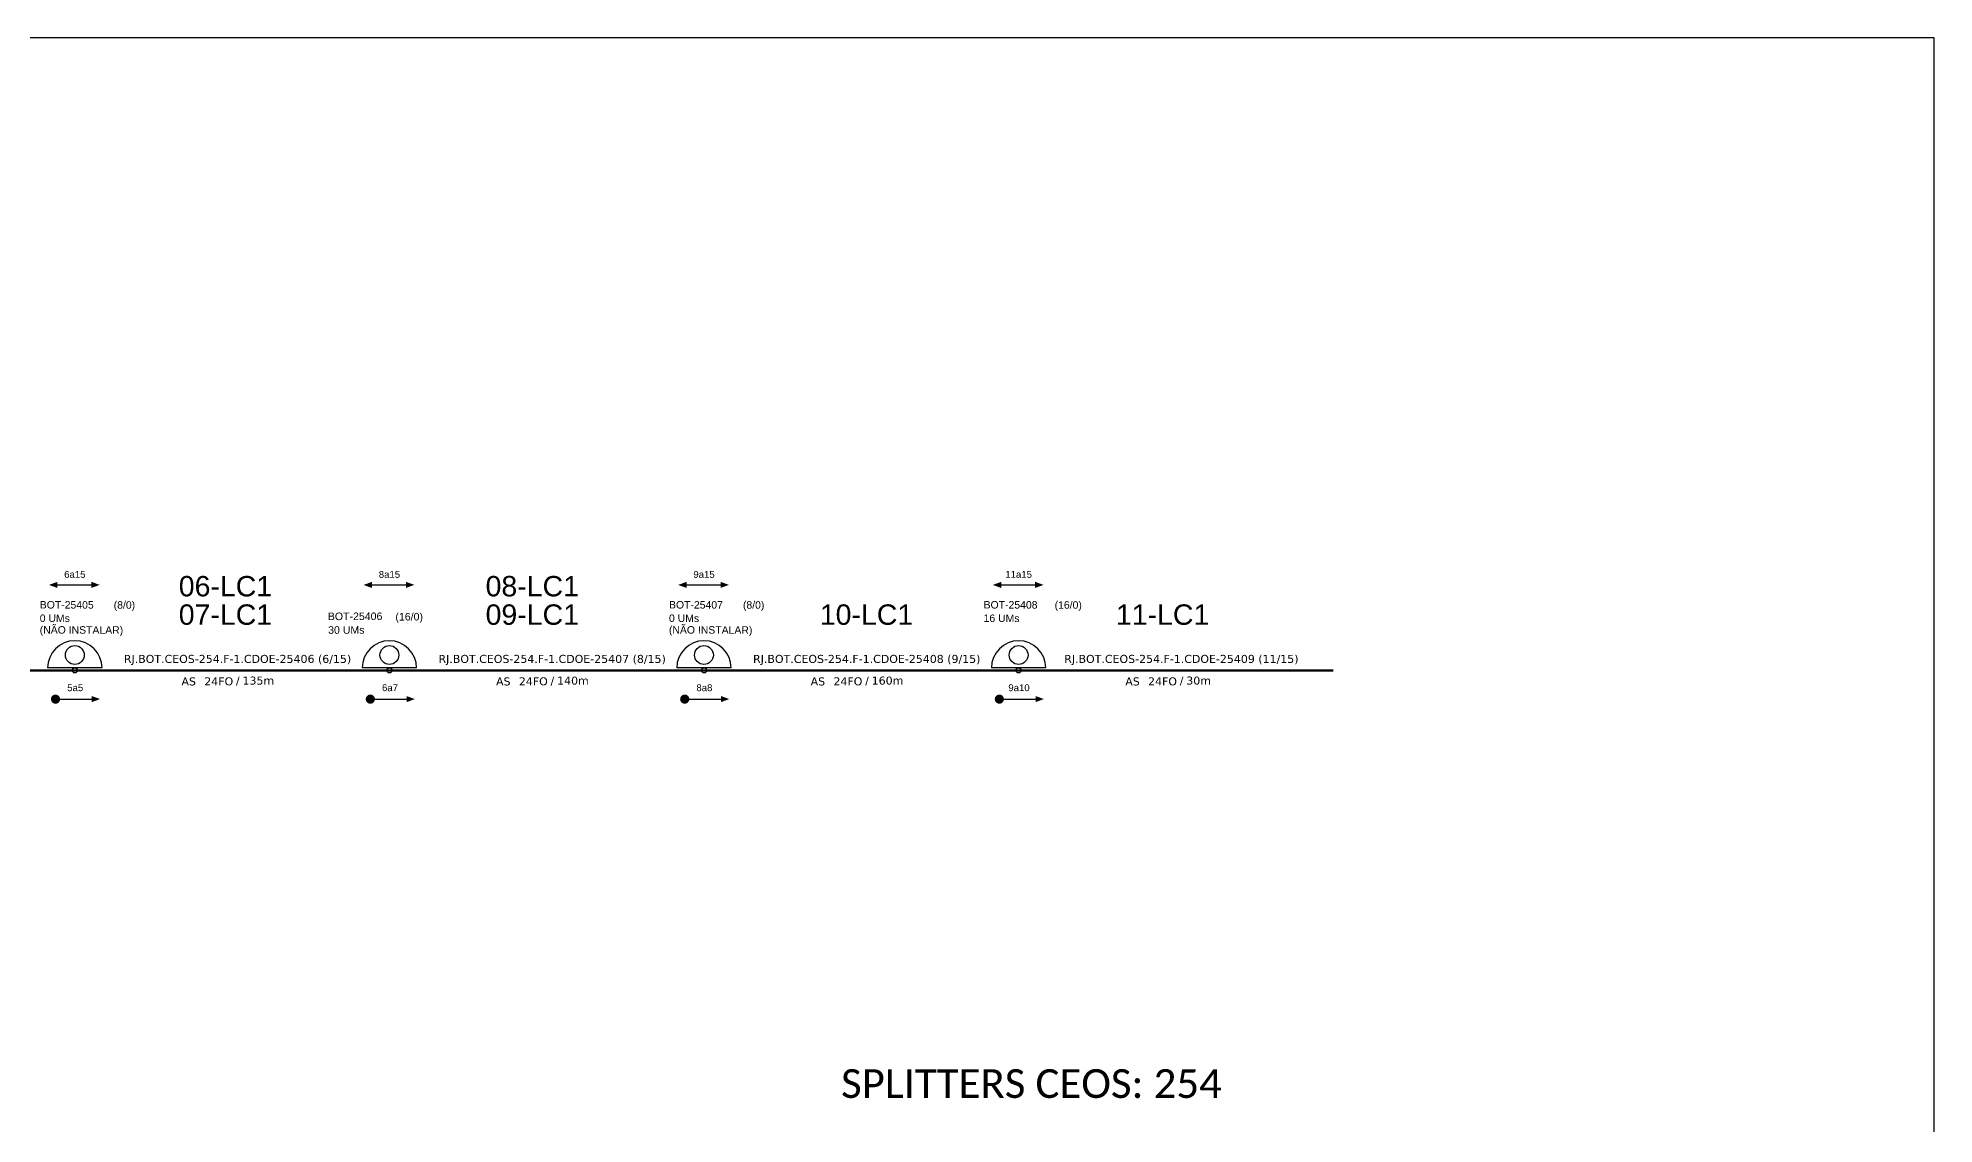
# Model space of a CAD drawing. Header units: inches. Extents: x 354 to 1192, y 694 to 1288.
# Drawn here: x 736.2 to 1192.2, y 1027 to 1288.1 of the extents above; entities that cross this region are included whole.
import ezdxf
from ezdxf.enums import TextEntityAlignment as Align

# ---------------------------------------------------------------- set-up
doc = ezdxf.new("R2010")
doc.units = ezdxf.units.IN
doc.header["$MEASUREMENT"] = 0
doc.linetypes.add('ARILSUPP', pattern=[2.98, 1.42, -0.71, 0.14, -0.71])
doc.layers.add("20.0-LEGENDA DOS CDO'S", color=1, linetype='Continuous', lineweight=0)
doc.layers.add('40.1-ETIQUETAS', color=1, linetype='Continuous', lineweight=20)
for name, color, linetype in [('CAP a instalar', 1, 'Continuous'), ('label_cabos', 7, 'Continuous'), ('LC1', 3, 'Continuous'), ('SETA', 7, 'Continuous')]:
    doc.layers.add(name, color=color, linetype=linetype)
doc.styles.add('ARIAL', font='arial.ttf')
doc.styles.add('siredit', font='verdana.ttf')
doc.linetypes.add('FENCELINE1', pattern='A,0.25,-0.1,[133,ltypeshp.shx,S=0.1,R=0,X=-0.1,Y=0],-0.1,1', length=1.45)

msp = doc.modelspace()

# ---------------------------------------------------------------- linework, layer by layer
at = {"color": 0}
for p, q in [((751.63, 1136.67), (738.55, 1136.67)), ((902.94, 1136.67), (889.85, 1136.67))]:
    msp.add_line(p, q, dxfattribs=at)
at = {"color": 1}
msp.add_line((978.59, 1136.67), (965.5, 1136.67), dxfattribs=at)
msp.add_lwpolyline([(353.62, 694.08), (1192.19, 694.08), (1192.19, 1288.08), (353.62, 1288.08), (353.62, 694.08)])
at = {"color": 0, "const_width": 1.1}
for points in [[(739.91, 1129.17, 1), (741.01, 1129.17, 1)], [(815.61, 1129.17, 1), (816.71, 1129.17, 1)]]:
    msp.add_lwpolyline(points, format="xyb", close=True, dxfattribs=at)
at = {"const_width": 1.1}
for points in [[(891.21, 1129.17, 1), (892.31, 1129.17, 1)], [(966.87, 1129.17, 1), (967.97, 1129.17, 1)]]:
    msp.add_lwpolyline(points, format="xyb", close=True, dxfattribs=at)
at = {"color": 0}
for centre, major_axis, start_param, end_param in [((745.09, 1136.67), (-4.63, 4.63), 3.926991, 7.068583), ((745.09, 1139.78), (1.6, 1.6), 5.497787, 11.780972), ((896.39, 1136.67), (-4.63, 4.63), 3.926991, 7.068583), ((896.39, 1139.78), (1.6, 1.6), 5.497787, 11.780972), ((745.09, 1136.07), (-0.428, 0.428), 3.926991, 10.210176), ((896.4, 1136.07), (-0.428, 0.428), 3.926991, 10.210176)]:
    msp.add_ellipse(centre, major_axis=major_axis, ratio=1, start_param=start_param, end_param=end_param, dxfattribs=at)
at = {"color": 1}
for centre, major_axis, start_param, end_param in [((972.05, 1136.67), (-4.63, 4.63), 3.926991, 7.068583), ((972.05, 1139.78), (1.6, 1.6), 5.497787, 11.780972), ((972.05, 1136.07), (-0.428, 0.428), 3.926991, 10.210176)]:
    msp.add_ellipse(centre, major_axis=major_axis, ratio=1, start_param=start_param, end_param=end_param, dxfattribs=at)
at = {"layer": 'CAP a instalar', "color": 0, "linetype": 'FENCELINE1', "ltscale": 7, "const_width": 0.513}
for points in [[(745.09, 1136.07), (669.44, 1136.07)], [(820.74, 1136.07), (745.09, 1136.07)], [(896.39, 1136.07), (820.74, 1136.07)], [(1047.7, 1136.07), (972.05, 1136.07)]]:
    msp.add_lwpolyline(points, dxfattribs=at)
at = {"layer": 'CAP a instalar', "color": 5, "linetype": 'FENCELINE1', "ltscale": 7, "const_width": 0.513}
msp.add_lwpolyline([(972.05, 1136.07), (896.4, 1136.07)], dxfattribs=at)
at = {"layer": 'label_cabos', "color": 0}
msp.add_line((827.28, 1136.67), (814.2, 1136.67), dxfattribs=at)
for centre, major_axis, start_param, end_param in [((820.74, 1136.67), (-4.63, 4.63), 3.926991, 7.068583), ((820.74, 1139.78), (1.6, 1.6), 5.497787, 11.780972), ((820.74, 1136.07), (0.428, 0.428), 5.497787, 11.780972)]:
    msp.add_ellipse(centre, major_axis=major_axis, ratio=1, start_param=start_param, end_param=end_param, dxfattribs=at)
at = {"layer": 'SETA', "color": 0}
for p, q in [((740.37, 1156.62), (749.83, 1156.62)), ((816.02, 1156.62), (825.48, 1156.62))]:
    msp.add_line(p, q, dxfattribs=at)
at = {"layer": 'SETA'}
for p, q in [((891.67, 1156.62), (901.13, 1156.62)), ((967.33, 1156.62), (976.78, 1156.62))]:
    msp.add_line(p, q, dxfattribs=at)
at = {"layer": 'SETA', "color": 0}
for points in [[(740.46, 1129.17), (749.92, 1129.17)], [(816.16, 1129.17), (825.62, 1129.17)]]:
    msp.add_lwpolyline(points, dxfattribs=at)
at = {"layer": 'SETA'}
for points in [[(891.76, 1129.17), (901.22, 1129.17)], [(967.42, 1129.17), (976.87, 1129.17)]]:
    msp.add_lwpolyline(points, dxfattribs=at)
at = {"layer": 'SETA', "color": 0}
for points in [[(740.9, 1155.89), (738.88, 1156.62), (740.9, 1157.36)], [(749.07, 1157.37), (751.08, 1156.63), (749.07, 1155.9)], [(816.55, 1155.89), (814.54, 1156.62), (816.55, 1157.36)], [(824.72, 1157.37), (826.73, 1156.63), (824.72, 1155.9)], [(749.16, 1129.92), (751.17, 1129.19), (749.16, 1128.45)], [(824.86, 1129.92), (826.87, 1129.19), (824.86, 1128.45)]]:
    msp.add_solid(points, dxfattribs=at)
at = {"layer": 'SETA'}
for points in [[(892.2, 1155.89), (890.19, 1156.62), (892.2, 1157.36)], [(900.37, 1157.37), (902.39, 1156.63), (900.37, 1155.9)], [(967.86, 1155.89), (965.84, 1156.62), (967.86, 1157.36)], [(976.02, 1157.37), (978.04, 1156.63), (976.02, 1155.9)], [(900.46, 1129.92), (902.48, 1129.19), (900.46, 1128.45)], [(976.11, 1129.92), (978.13, 1129.19), (976.11, 1128.45)]]:
    msp.add_solid(points, dxfattribs=at)

# ---------------------------------------------------------------- texts
at = {"color": 0, "style": 'ARIAL'}
for s, p in [('6a15', (745.1, 1158.33)), ('8a15', (820.75, 1158.33)), ('5a5', (745.19, 1131.09)), ('6a7', (820.89, 1131.09))]:
    msp.add_text(s, height=1.65, dxfattribs=at).set_placement(p, align=Align.CENTER)
at = {"style": 'ARIAL'}
for s, p in [('9a15', (896.4, 1158.33)), ('11a15', (972.05, 1158.33)), ('8a8', (896.49, 1131.09)), ('9a10', (972.14, 1131.09))]:
    msp.add_text(s, height=1.65, dxfattribs=at).set_placement(p, align=Align.CENTER)
at = {"insert": (975.13, 1036.73), "char_height": 6.912, "width": 105.3328, "attachment_point": 5}
msp.add_mtext('{\\fCalibri|b0|i0|c0|p34;\\C7;SPLITTERS CEOS: 254}', dxfattribs=at)
at = {"layer": "20.0-LEGENDA DOS CDO'S", "color": 0, "style": 'ARIAL', "width": 1}
for s, height, p in [('0 UMs', 1.795, (736.66, 1147.73)), ('BOT-25405', 1.795, (736.67, 1150.96)), ('0 UMs', 1.795, (887.97, 1147.73)), ('BOT-25407', 1.795, (887.98, 1150.96)), ('(NÃO INSTALAR)', 1.7951, (736.66, 1144.93)), ('(NÃO INSTALAR)', 1.7951, (887.96, 1144.93))]:
    msp.add_text(s, height=height, rotation=359.8562, dxfattribs=at).set_placement(p)
for p in [(757.02, 1150.91), (908.33, 1150.91)]:
    msp.add_text('(8/0)', height=1.795, rotation=359.8562, dxfattribs=at).set_placement(p, align=Align.CENTER)
at = {"layer": "20.0-LEGENDA DOS CDO'S", "color": 0, "style": 'ARIAL'}
for s, p in [('BOT-25406', (805.94, 1148.16)), ('30 UMs', (806.01, 1144.88))]:
    msp.add_text(s, height=1.817, rotation=0.118, dxfattribs=at).set_placement(p)
msp.add_text('       (16/0)', height=1.8175, rotation=0.118, dxfattribs=at).set_placement((823.04, 1148.07), align=Align.CENTER)
at = {"layer": "20.0-LEGENDA DOS CDO'S", "color": 1, "style": 'ARIAL', "width": 1}
for s, p in [('16 UMs', (963.62, 1147.73)), ('BOT-25408', (963.63, 1150.96))]:
    msp.add_text(s, height=1.795, rotation=359.8562, dxfattribs=at).set_placement(p)
msp.add_text('(16/0)', height=1.795, rotation=359.8562, dxfattribs=at).set_placement((983.98, 1150.91), align=Align.CENTER)
at = {"layer": '40.1-ETIQUETAS', "color": 0, "style": 'siredit'}
for s, p in [('RJ.BOT.CEOS-254.F-1.CDOE-25406 (6/15)', (784.22, 1138.84)), ('RJ.BOT.CEOS-254.F-1.CDOE-25407 (8/15)', (859.88, 1138.84)), ('RJ.BOT.CEOS-254.F-1.CDOE-25408 (9/15)', (935.53, 1138.84)), ('RJ.BOT.CEOS-254.F-1.CDOE-25409 (11/15)', (1011.18, 1138.84))]:
    msp.add_text(s, height=1.9246, dxfattribs=at).set_placement(p, align=Align.MIDDLE_CENTER)
for s, height, p in [('AS', 1.925, (774.22, 1133.43)), ('24FO', 1.925, (783.18, 1133.45)), ('/', 1.92, (784.73, 1133.63)), ('AS', 1.925, (849.87, 1133.43)), ('24FO', 1.925, (858.83, 1133.45)), ('/', 1.92, (860.39, 1133.63)), ('AS', 1.925, (925.52, 1133.43)), ('24FO', 1.925, (934.48, 1133.45)), ('/', 1.92, (936.04, 1133.63)), ('AS', 1.925, (1001.18, 1133.43)), ('24FO', 1.925, (1010.13, 1133.45)), ('/', 1.92, (1011.69, 1133.63))]:
    msp.add_text(s, height=height, dxfattribs=at).set_placement(p, align=Align.MIDDLE_RIGHT)
for s, p in [('135m', (785.42, 1133.63)), ('140m', (861.07, 1133.63)), ('160m', (936.72, 1133.63)), ('30m', (1012.37, 1133.63))]:
    msp.add_text(s, height=1.925, dxfattribs=at).set_placement(p, align=Align.MIDDLE_LEFT)
at = {"layer": 'LC1', "color": 0, "linetype": 'ARILSUPP', "style": 'ARIAL'}
for s, p in [('06-LC1', (781.32, 1156.32)), ('08-LC1', (855.1, 1156.32)), ('07-LC1', (781.32, 1149.49)), ('09-LC1', (855.1, 1149.49)), ('10-LC1', (935.47, 1149.49)), ('11-LC1', (1006.67, 1149.49))]:
    msp.add_text(s, height=4.9, dxfattribs=at).set_placement(p, align=Align.MIDDLE_CENTER)

doc.saveas('drawing.dxf')
